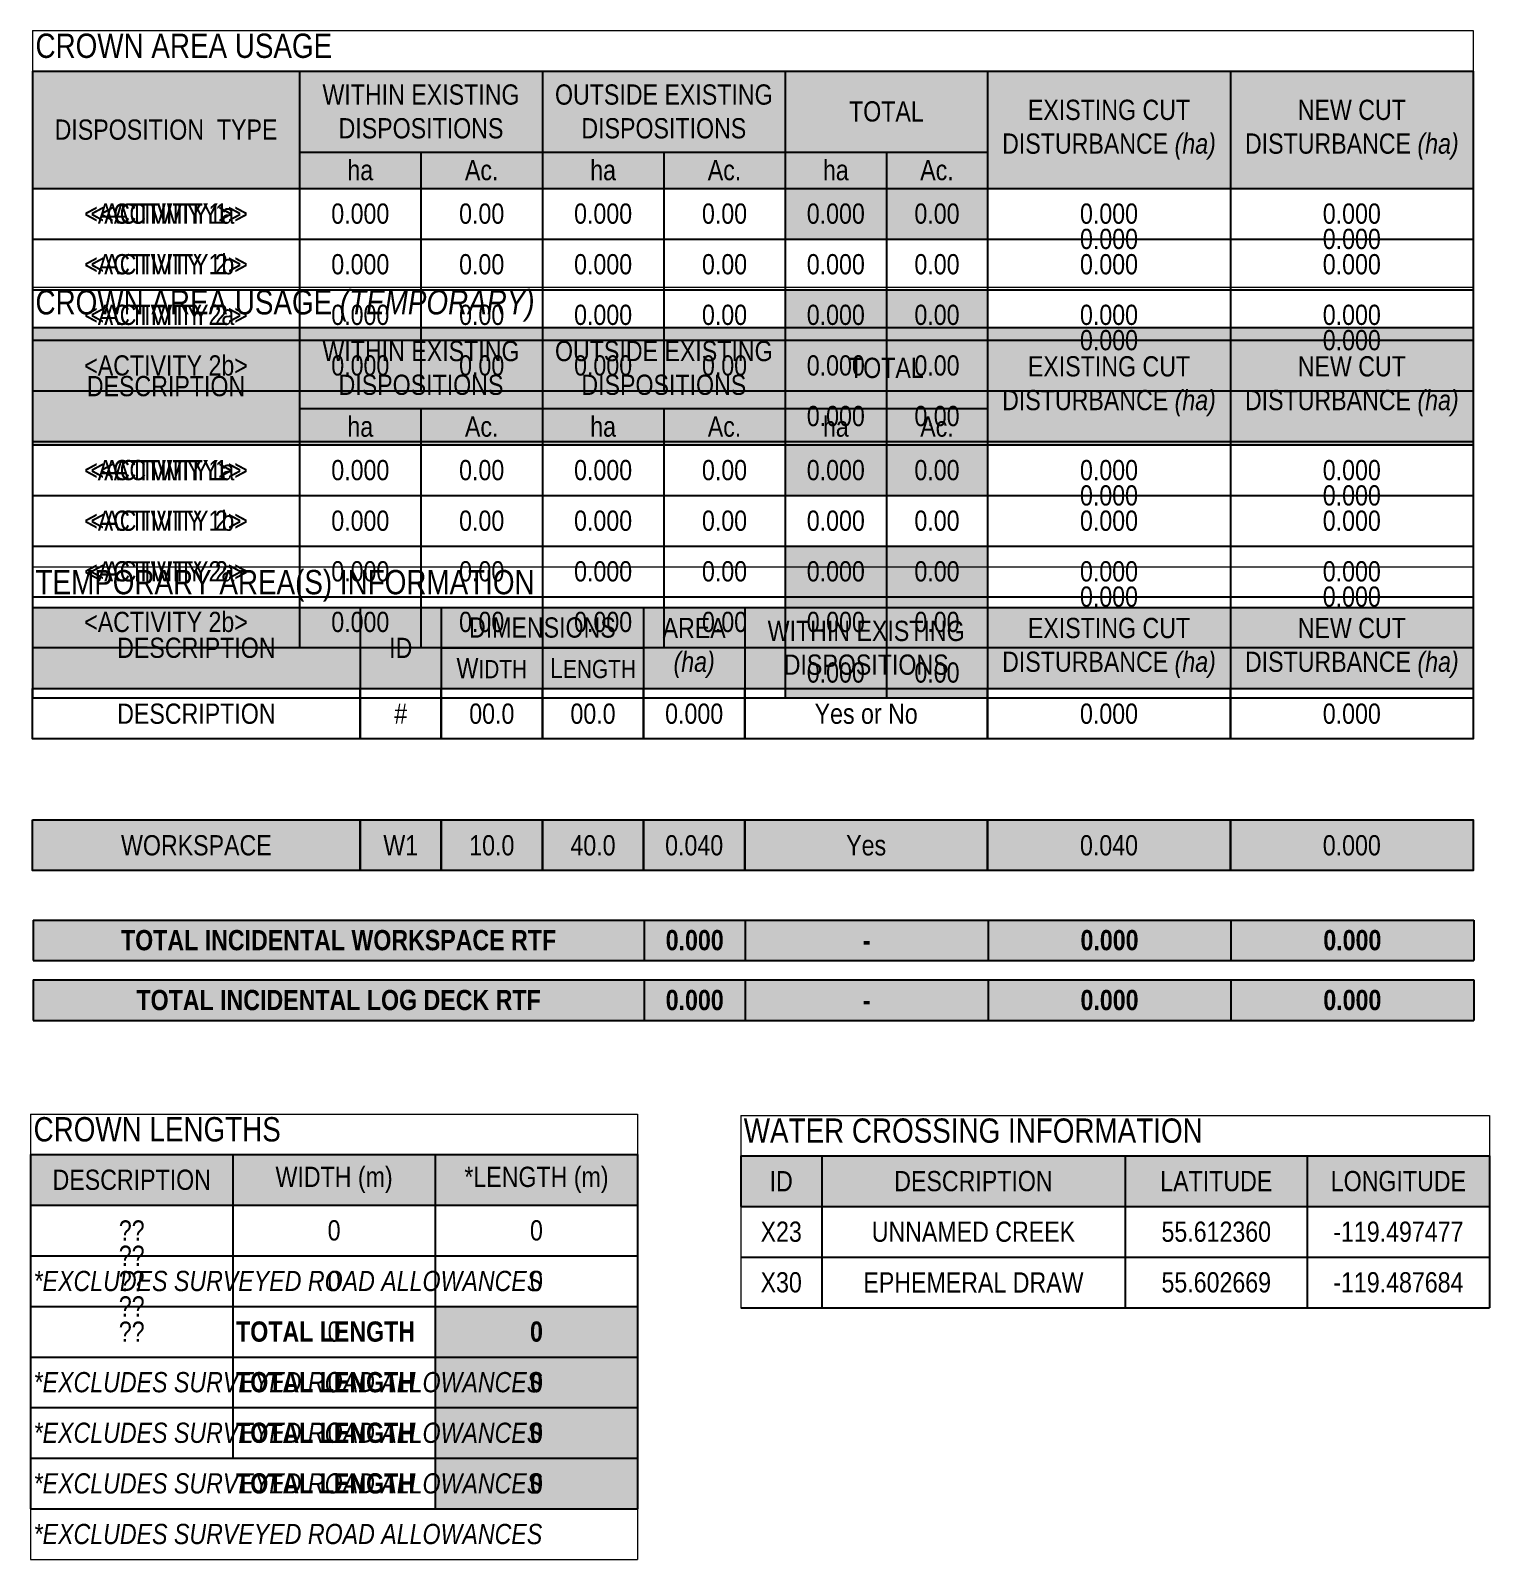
# Model space of a CAD drawing. Extents: x 403018 to 417191, y 6033193 to 6042673.
# Drawn here: x 407211 to 407932, y 6034000 to 6034755 of the extents above; entities that cross this region are included whole.
import ezdxf
from ezdxf.enums import TextEntityAlignment as Align

# ---------------------------------------------------------------- set-up
doc = ezdxf.new("R2010")
doc.units = 0
doc.header["$LTSCALE"] = 5
doc.layers.get('Defpoints').update_dxf_attribs({"color": 9})
doc.layers.add('CG-NOTES', color=7, linetype='Continuous')
doc.layers.add('P-WORKAREA-H', color=111, linetype='Continuous')
doc.styles.add('80', font='ARIALN.TTF', dxfattribs={"height": 10})
doc.styles.add('80L', font='ARIALN.TTF', dxfattribs={"height": 10})
doc.styles.add('BOLD', font='ARIALNB.TTF')

# ---------------------------------------------------------------- blocks, each defined once
blk = doc.blocks.new('*T281')
at = {"layer": 'CG-NOTES', "color": 0, "linetype": 'ByBlock', "lineweight": -2, "transparency": 16777216}
for p, q in [((0, -20), (712, -20)), ((0, -20), (0, -60)), ((162, -20), (162, -60)), ((202, -20), (202, -60)), ((302, -20), (302, -60)), ((352, -20), (352, -60)), ((472, -20), (472, -60)), ((592, -20), (592, -60)), ((712, -20), (712, -60)), ((202, -40), (302, -40)), ((252, -40), (252, -60)), ((0, -60), (712, -60))]:
    blk.add_line(p, q, dxfattribs=at)
at = {"layer": 'CG-NOTES', "color": 254, "transparency": 16777216}
for points in [[(0, -20), (0, -60), (162, -20), (162, -60)], [(162, -20), (162, -60), (202, -20), (202, -60)], [(202, -20), (202, -40), (302, -20), (302, -40)], [(302, -20), (302, -60), (352, -20), (352, -60)], [(352, -20), (352, -60), (472, -20), (472, -60)], [(472, -20), (472, -60), (592, -20), (592, -60)], [(592, -20), (592, -60), (712, -20), (712, -60)], [(202, -40), (202, -60), (252, -40), (252, -60)], [(252, -40), (252, -60), (302, -40), (302, -60)]]:
    blk.add_solid(points, dxfattribs=at)
at = {"layer": 'Defpoints', "color": 8, "linetype": 'ByBlock', "lineweight": 0, "transparency": 16777216}
for p, q in [((0, 0), (712, 0)), ((0, 0), (0, -20)), ((712, 0), (712, -20))]:
    blk.add_line(p, q, dxfattribs=at)
at = {"layer": 'CG-NOTES', "color": 14, "transparency": 16777216, "insert": (1.5, -1.5), "char_height": 12, "width": 709, "attachment_point": 1, "style": '80'}
blk.add_mtext('TEMPORARY AREA(S) INFORMATION', dxfattribs=at)
at = {"layer": 'CG-NOTES', "color": 1, "transparency": 16777216, "char_height": 10, "attachment_point": 5}
for s, insert, width, style in [('DIMENSIONS', (252, -30), 97, '80'), ('AREA {\\fArial Narrow|b0|i1|c0|p34;(ha)}', (327, -40), 47, '80'), ('WITHIN EXISTING DISPOSITIONS', (412, -40), 117, '80'), ('EXISTING CUT DISTURBANCE {\\fArial Narrow|b0|i1|c0|p34;(ha)}', (532, -40), 117, '80'), ('NEW CUT DISTURBANCE {\\fArial Narrow|b0|i1|c0|p34;(ha)}', (652, -40), 117, '80'), ('DESCRIPTION', (81, -40), 159, '80'), ('ID', (182, -40), 37, '80'), ('{\\fArial Narrow|b0|i0|c0|p34;W\\H0.9x;IDTH}', (227, -50), 47, 'BOLD'), ('{\\fArial Narrow|b0|i0|c0|p34;L\\H0.9x;ENGTH}', (277, -50), 47, 'BOLD')]:
    blk.add_mtext(s, dxfattribs=dict(at, insert=insert, width=width, style=style))
blk = doc.blocks.new('*T282')
at = {"layer": 'CG-NOTES', "color": 0, "linetype": 'ByBlock', "lineweight": -2, "transparency": 16777216}
for p, q in [((0, -20), (712, -20)), ((0, -20), (0, -78)), ((132, -20), (132, -78)), ((252, -20), (252, -78)), ((372, -20), (372, -78)), ((472, -20), (472, -78)), ((592, -20), (592, -78)), ((712, -20), (712, -78)), ((132, -60), (472, -60)), ((192, -60), (192, -78)), ((312, -60), (312, -78)), ((422, -60), (422, -78)), ((0, -78), (712, -78))]:
    blk.add_line(p, q, dxfattribs=at)
at = {"layer": 'CG-NOTES', "color": 254, "transparency": 16777216}
for points in [[(0, -20), (0, -78), (132, -20), (132, -78)], [(132, -20), (132, -60), (252, -20), (252, -60)], [(252, -20), (252, -60), (372, -20), (372, -60)], [(372, -20), (372, -60), (472, -20), (472, -60)], [(472, -20), (472, -78), (592, -20), (592, -78)], [(592, -20), (592, -78), (712, -20), (712, -78)], [(132, -60), (132, -78), (192, -60), (192, -78)], [(192, -60), (192, -78), (252, -60), (252, -78)], [(252, -60), (252, -78), (312, -60), (312, -78)], [(312, -60), (312, -78), (372, -60), (372, -78)], [(372, -60), (372, -78), (422, -60), (422, -78)], [(422, -60), (422, -78), (472, -60), (472, -78)]]:
    blk.add_solid(points, dxfattribs=at)
at = {"layer": 'Defpoints', "color": 8, "linetype": 'ByBlock', "lineweight": 0, "transparency": 16777216}
for p, q in [((0, 0), (712, 0)), ((0, 0), (0, -20)), ((712, 0), (712, -20))]:
    blk.add_line(p, q, dxfattribs=at)
at = {"layer": 'CG-NOTES', "color": 14, "transparency": 16777216, "insert": (1.5, -1.5), "char_height": 12, "width": 709, "attachment_point": 1, "style": '80'}
blk.add_mtext('CROWN AREA USAGE', dxfattribs=at)
at = {"layer": 'CG-NOTES', "color": 1, "transparency": 16777216, "char_height": 10, "attachment_point": 5, "style": '80'}
for s, insert, width in [('WITHIN EXISTING DISPOSITIONS', (192, -40), 117), ('OUTSIDE EXISTING DISPOSITIONS', (312, -40), 117), ('TOTAL', (422, -40), 97), ('EXISTING CUT DISTURBANCE {\\fArial Narrow|b0|i1|c0|p34;(ha)}', (532, -49), 117), ('NEW CUT DISTURBANCE {\\fArial Narrow|b0|i1|c0|p34;(ha)}', (652, -49), 117), ('DISPOSITION  TYPE', (66, -49), 129), ('ha', (162, -69), 57), ('Ac.', (222, -69), 57), ('ha', (282, -69), 57), ('Ac.', (342, -69), 57), ('ha', (397, -69), 47), ('Ac.', (447, -69), 47)]:
    blk.add_mtext(s, dxfattribs=dict(at, insert=insert, width=width))
blk = doc.blocks.new('*T468')
at = {"layer": 'CG-NOTES', "color": 0, "linetype": 'ByBlock', "lineweight": -2, "transparency": 16777216}
for p, q in [((0, 0), (712, 0)), ((0, 0), (0, -25)), ((132, 0), (132, -25)), ((192, 0), (192, -25)), ((252, 0), (252, -25)), ((312, 0), (312, -25)), ((372, 0), (372, -25)), ((422, 0), (422, -25)), ((472, 0), (472, -25)), ((592, 0), (592, -25)), ((712, 0), (712, -25)), ((0, -25), (712, -25))]:
    blk.add_line(p, q, dxfattribs=at)
at = {"layer": 'CG-NOTES', "color": 254, "transparency": 16777216}
for points in [[(372, 0), (372, -25), (422, 0), (422, -25)], [(422, 0), (422, -25), (472, 0), (472, -25)]]:
    blk.add_solid(points, dxfattribs=at)
at = {"layer": 'CG-NOTES', "transparency": 16777216, "insert": (66, -12.5), "char_height": 10, "width": 129, "attachment_point": 5, "style": '80'}
blk.add_mtext('<ACTIVITY>', dxfattribs=at)
at = {"layer": 'CG-NOTES', "color": 0, "transparency": 16777216, "char_height": 10, "attachment_point": 5, "style": '80L'}
for s, insert, width in [('0.000', (162, -12.5), 57), ('0.00', (222, -12.5), 57), ('0.000', (282, -12.5), 57), ('0.00', (342, -12.5), 57), ('0.000', (397, -12.5), 47), ('0.00', (447, -12.5), 47), ('0.000', (532, -12.5), 117), ('0.000', (652, -12.5), 117)]:
    blk.add_mtext(s, dxfattribs=dict(at, insert=insert, width=width))
blk = doc.blocks.new('*T469')
at = {"layer": 'CG-NOTES', "color": 0, "linetype": 'ByBlock', "lineweight": -2, "transparency": 16777216}
for p, q in [((0, 0), (712, 0)), ((0, 0), (0, -75)), ((132, 0), (132, -50)), ((192, 0), (192, -50)), ((252, 0), (252, -50)), ((312, 0), (312, -50)), ((372, 0), (372, -75)), ((422, 0), (422, -75)), ((472, 0), (472, -75)), ((592, 0), (592, -50)), ((712, 0), (712, -75)), ((0, -25), (712, -25)), ((0, -50), (712, -50)), ((0, -75), (712, -75))]:
    blk.add_line(p, q, dxfattribs=at)
at = {"layer": 'CG-NOTES', "color": 254, "transparency": 16777216}
for points in [[(372, -50), (372, -75), (422, -50), (422, -75)], [(422, -50), (422, -75), (472, -50), (472, -75)]]:
    blk.add_solid(points, dxfattribs=at)
at = {"layer": 'CG-NOTES', "transparency": 16777216, "char_height": 10, "width": 129, "attachment_point": 5, "style": '80'}
for s, insert in [('<ACTIVITY 1>', (66, -12.5)), ('<ACTIVITY 2>', (66, -37.5))]:
    blk.add_mtext(s, dxfattribs=dict(at, insert=insert))
at = {"layer": 'CG-NOTES', "color": 0, "transparency": 16777216, "char_height": 10, "attachment_point": 5, "style": '80L'}
for s, insert, width in [('0.000', (162, -12.5), 57), ('0.00', (222, -12.5), 57), ('0.000', (282, -12.5), 57), ('0.00', (342, -12.5), 57), ('0.000', (397, -12.5), 47), ('0.00', (447, -12.5), 47), ('0.000', (532, -12.5), 117), ('0.000', (652, -12.5), 117), ('0.000', (162, -37.5), 57), ('0.00', (222, -37.5), 57), ('0.000', (282, -37.5), 57), ('0.00', (342, -37.5), 57), ('0.000', (397, -37.5), 47), ('0.00', (447, -37.5), 47), ('0.000', (532, -37.5), 117), ('0.000', (652, -37.5), 117), ('0.000', (397, -62.5), 47), ('0.00', (447, -62.5), 47)]:
    blk.add_mtext(s, dxfattribs=dict(at, insert=insert, width=width))
blk = doc.blocks.new('*T470')
at = {"layer": 'CG-NOTES', "color": 0, "linetype": 'ByBlock', "lineweight": -2, "transparency": 16777216}
for p, q in [((0, 0), (712, 0)), ((0, 0), (0, -100)), ((132, 0), (132, -75)), ((192, 0), (192, -75)), ((252, 0), (252, -75)), ((312, 0), (312, -75)), ((372, 0), (372, -100)), ((422, 0), (422, -100)), ((472, 0), (472, -100)), ((592, 0), (592, -75)), ((712, 0), (712, -100)), ((0, -25), (472, -25)), ((0, -50), (712, -50)), ((0, -75), (712, -75)), ((0, -100), (712, -100))]:
    blk.add_line(p, q, dxfattribs=at)
at = {"layer": 'CG-NOTES', "color": 254, "transparency": 16777216}
for points in [[(372, -75), (372, -100), (422, -75), (422, -100)], [(422, -75), (422, -100), (472, -75), (472, -100)]]:
    blk.add_solid(points, dxfattribs=at)
at = {"layer": 'CG-NOTES', "transparency": 16777216, "char_height": 10, "width": 129, "attachment_point": 5, "style": '80'}
for s, insert in [('<ACTIVITY 1a>', (66, -12.5)), ('<ACTIVITY 1b>', (66, -37.5)), ('<ACTIVITY 2>', (66, -62.5))]:
    blk.add_mtext(s, dxfattribs=dict(at, insert=insert))
at = {"layer": 'CG-NOTES', "color": 0, "transparency": 16777216, "char_height": 10, "attachment_point": 5, "style": '80L'}
for s, insert, width in [('0.000', (162, -12.5), 57), ('0.00', (222, -12.5), 57), ('0.000', (282, -12.5), 57), ('0.00', (342, -12.5), 57), ('0.000', (397, -12.5), 47), ('0.00', (447, -12.5), 47), ('0.000', (532, -25), 117), ('0.000', (652, -25), 117), ('0.000', (162, -37.5), 57), ('0.00', (222, -37.5), 57), ('0.000', (282, -37.5), 57), ('0.00', (342, -37.5), 57), ('0.000', (397, -37.5), 47), ('0.00', (447, -37.5), 47), ('0.000', (162, -62.5), 57), ('0.00', (222, -62.5), 57), ('0.000', (282, -62.5), 57), ('0.00', (342, -62.5), 57), ('0.000', (397, -62.5), 47), ('0.00', (447, -62.5), 47), ('0.000', (532, -62.5), 117), ('0.000', (652, -62.5), 117), ('0.000', (397, -87.5), 47), ('0.00', (447, -87.5), 47)]:
    blk.add_mtext(s, dxfattribs=dict(at, insert=insert, width=width))
blk = doc.blocks.new('*T471')
at = {"layer": 'CG-NOTES', "color": 0, "linetype": 'ByBlock', "lineweight": -2, "transparency": 16777216}
for p, q in [((0, 0), (712, 0)), ((0, 0), (0, -125)), ((132, 0), (132, -100)), ((192, 0), (192, -100)), ((252, 0), (252, -100)), ((312, 0), (312, -100)), ((372, 0), (372, -125)), ((422, 0), (422, -125)), ((472, 0), (472, -125)), ((592, 0), (592, -100)), ((712, 0), (712, -125)), ((0, -25), (472, -25)), ((0, -50), (712, -50)), ((0, -75), (472, -75)), ((0, -100), (712, -100)), ((0, -125), (712, -125))]:
    blk.add_line(p, q, dxfattribs=at)
at = {"layer": 'CG-NOTES', "color": 254, "transparency": 16777216}
for points in [[(372, -100), (372, -125), (422, -100), (422, -125)], [(422, -100), (422, -125), (472, -100), (472, -125)]]:
    blk.add_solid(points, dxfattribs=at)
at = {"layer": 'CG-NOTES', "transparency": 16777216, "char_height": 10, "width": 129, "attachment_point": 5, "style": '80'}
for s, insert in [('<ACTIVITY 1a>', (66, -12.5)), ('<ACTIVITY 1b>', (66, -37.5)), ('<ACTIVITY 2a>', (66, -62.5)), ('<ACTIVITY 2b>', (66, -87.5))]:
    blk.add_mtext(s, dxfattribs=dict(at, insert=insert))
at = {"layer": 'CG-NOTES', "color": 0, "transparency": 16777216, "char_height": 10, "attachment_point": 5, "style": '80L'}
for s, insert, width in [('0.000', (162, -12.5), 57), ('0.00', (222, -12.5), 57), ('0.000', (282, -12.5), 57), ('0.00', (342, -12.5), 57), ('0.000', (397, -12.5), 47), ('0.00', (447, -12.5), 47), ('0.000', (532, -25), 117), ('0.000', (652, -25), 117), ('0.000', (162, -37.5), 57), ('0.00', (222, -37.5), 57), ('0.000', (282, -37.5), 57), ('0.00', (342, -37.5), 57), ('0.000', (397, -37.5), 47), ('0.00', (447, -37.5), 47), ('0.000', (162, -62.5), 57), ('0.00', (222, -62.5), 57), ('0.000', (282, -62.5), 57), ('0.00', (342, -62.5), 57), ('0.000', (397, -62.5), 47), ('0.00', (447, -62.5), 47), ('0.000', (532, -75), 117), ('0.000', (652, -75), 117), ('0.000', (162, -87.5), 57), ('0.00', (222, -87.5), 57), ('0.000', (282, -87.5), 57), ('0.00', (342, -87.5), 57), ('0.000', (397, -87.5), 47), ('0.00', (447, -87.5), 47), ('0.000', (397, -112.5), 47), ('0.00', (447, -112.5), 47)]:
    blk.add_mtext(s, dxfattribs=dict(at, insert=insert, width=width))
blk = doc.blocks.new('*U467')
for name in ['*T468', '*T469', '*T470', '*T471']:
    blk.add_blockref(name, (0, 0))
blk = doc.blocks.new('*T283')
at = {"layer": 'CG-NOTES', "color": 0, "linetype": 'ByBlock', "lineweight": -2, "transparency": 16777216}
for p, q in [((0, -20), (300, -20)), ((0, -20), (0, -45)), ((100, -20), (100, -45)), ((200, -20), (200, -45)), ((300, -20), (300, -45)), ((0, -45), (300, -45))]:
    blk.add_line(p, q, dxfattribs=at)
at = {"layer": 'CG-NOTES', "color": 254, "transparency": 16777216}
for points in [[(0, -20), (0, -45), (100, -20), (100, -45)], [(100, -20), (100, -45), (200, -20), (200, -45)], [(200, -20), (200, -45), (300, -20), (300, -45)]]:
    blk.add_solid(points, dxfattribs=at)
at = {"layer": 'Defpoints', "color": 8, "linetype": 'ByBlock', "lineweight": 0, "transparency": 16777216}
for p, q in [((0, 0), (300, 0)), ((0, 0), (0, -20)), ((300, 0), (300, -20))]:
    blk.add_line(p, q, dxfattribs=at)
at = {"layer": 'CG-NOTES', "color": 14, "transparency": 16777216, "insert": (1.5, -1.5), "char_height": 12, "width": 297, "attachment_point": 1, "style": '80'}
blk.add_mtext('CROWN LENGTHS', dxfattribs=at)
at = {"layer": 'CG-NOTES', "color": 1, "transparency": 16777216, "char_height": 10, "width": 97, "attachment_point": 5, "style": '80L'}
for s, insert in [('DESCRIPTION', (50, -32.5)), ('WIDTH (m)', (150, -32.5)), ('*LENGTH (m)', (250, -32.5))]:
    blk.add_mtext(s, dxfattribs=dict(at, insert=insert))
blk = doc.blocks.new('*T382')
at = {"layer": 'CG-NOTES', "color": 0, "linetype": 'ByBlock', "lineweight": -2, "transparency": 16777216}
for p, q in [((0, 0), (300, 0)), ((0, 0), (0, -25)), ((100, 0), (100, -25)), ((200, 0), (200, -25)), ((300, 0), (300, -25)), ((0, -25), (300, -25))]:
    blk.add_line(p, q, dxfattribs=at)
at = {"layer": 'Defpoints', "color": 8, "linetype": 'ByBlock', "lineweight": 0, "transparency": 16777216}
for p, q in [((0, -25), (0, -50)), ((300, -25), (300, -50)), ((0, -50), (300, -50))]:
    blk.add_line(p, q, dxfattribs=at)
at = {"layer": 'CG-NOTES', "color": 0, "transparency": 16777216, "char_height": 10, "style": '80L'}
for s, insert, width, attachment_point in [('??', (50, -12.5), 97, 5), ('0', (150, -12.5), 97, 5), ('0', (250, -12.5), 97, 5), ('{\\fArial Narrow|b0|i1|c0|p34;*EXCLUDES SURVEYED ROAD ALLOWANCES}', (1.5, -37.5), 297, 4)]:
    blk.add_mtext(s, dxfattribs=dict(at, insert=insert, width=width, attachment_point=attachment_point))
blk = doc.blocks.new('*T383')
at = {"layer": 'CG-NOTES', "color": 0, "linetype": 'ByBlock', "lineweight": -2, "transparency": 16777216}
for p, q in [((0, 0), (300, 0)), ((0, 0), (0, -75)), ((100, 0), (100, -50)), ((200, 0), (200, -75)), ((300, 0), (300, -75)), ((100, -25), (300, -25)), ((0, -50), (300, -50)), ((0, -75), (300, -75))]:
    blk.add_line(p, q, dxfattribs=at)
at = {"layer": 'CG-NOTES', "color": 254, "transparency": 16777216}
blk.add_solid([(200, -50), (200, -75), (300, -50), (300, -75)], dxfattribs=at)
at = {"layer": 'Defpoints', "color": 8, "linetype": 'ByBlock', "lineweight": 0, "transparency": 16777216}
for p, q in [((0, -75), (0, -100)), ((300, -75), (300, -100)), ((0, -100), (300, -100))]:
    blk.add_line(p, q, dxfattribs=at)
at = {"layer": 'CG-NOTES', "color": 0, "transparency": 16777216, "char_height": 10}
for s, insert, width, attachment_point, style in [('0', (150, -12.5), 97, 5, '80L'), ('0', (250, -12.5), 97, 5, '80L'), ('??', (50, -25), 97, 5, '80L'), ('0', (150, -37.5), 97, 5, '80L'), ('0', (250, -37.5), 97, 5, '80L'), ('TOTAL LENGTH', (190, -62.5), 180, 6, 'BOLD'), ('0', (250, -62.5), 97, 5, 'BOLD'), ('{\\fArial Narrow|b0|i1|c0|p34;*EXCLUDES SURVEYED ROAD ALLOWANCES}', (1.5, -87.5), 297, 4, 'BOLD')]:
    blk.add_mtext(s, dxfattribs=dict(at, insert=insert, width=width, attachment_point=attachment_point, style=style))
blk = doc.blocks.new('*T384')
at = {"layer": 'CG-NOTES', "color": 0, "linetype": 'ByBlock', "lineweight": -2, "transparency": 16777216}
for p, q in [((0, 0), (300, 0)), ((0, 0), (0, -100)), ((100, 0), (100, -75)), ((200, 0), (200, -100)), ((300, 0), (300, -100)), ((100, -25), (300, -25)), ((100, -50), (300, -50)), ((0, -75), (300, -75)), ((0, -100), (300, -100))]:
    blk.add_line(p, q, dxfattribs=at)
at = {"layer": 'CG-NOTES', "color": 254, "transparency": 16777216}
blk.add_solid([(200, -75), (200, -100), (300, -75), (300, -100)], dxfattribs=at)
at = {"layer": 'Defpoints', "color": 8, "linetype": 'ByBlock', "lineweight": 0, "transparency": 16777216}
for p, q in [((0, -100), (0, -125)), ((300, -100), (300, -125)), ((0, -125), (300, -125))]:
    blk.add_line(p, q, dxfattribs=at)
at = {"layer": 'CG-NOTES', "color": 0, "transparency": 16777216, "char_height": 10}
for s, insert, width, attachment_point, style in [('0', (150, -12.5), 97, 5, '80L'), ('0', (250, -12.5), 97, 5, '80L'), ('??', (50, -37.5), 97, 5, '80L'), ('0', (150, -37.5), 97, 5, '80L'), ('0', (250, -37.5), 97, 5, '80L'), ('0', (150, -62.5), 97, 5, '80L'), ('0', (250, -62.5), 97, 5, '80L'), ('TOTAL LENGTH', (190, -87.5), 180, 6, 'BOLD'), ('0', (250, -87.5), 97, 5, 'BOLD'), ('{\\fArial Narrow|b0|i1|c0|p34;*EXCLUDES SURVEYED ROAD ALLOWANCES}', (1.5, -112.5), 297, 4, 'BOLD')]:
    blk.add_mtext(s, dxfattribs=dict(at, insert=insert, width=width, attachment_point=attachment_point, style=style))
blk = doc.blocks.new('*T385')
at = {"layer": 'CG-NOTES', "color": 0, "linetype": 'ByBlock', "lineweight": -2, "transparency": 16777216}
for p, q in [((0, 0), (300, 0)), ((0, 0), (0, -125)), ((100, 0), (100, -100)), ((200, 0), (200, -125)), ((300, 0), (300, -125)), ((100, -25), (300, -25)), ((100, -50), (300, -50)), ((100, -75), (300, -75)), ((0, -100), (300, -100)), ((0, -125), (300, -125))]:
    blk.add_line(p, q, dxfattribs=at)
at = {"layer": 'CG-NOTES', "color": 254, "transparency": 16777216}
blk.add_solid([(200, -100), (200, -125), (300, -100), (300, -125)], dxfattribs=at)
at = {"layer": 'Defpoints', "color": 8, "linetype": 'ByBlock', "lineweight": 0, "transparency": 16777216}
for p, q in [((0, -125), (0, -150)), ((300, -125), (300, -150)), ((0, -150), (300, -150))]:
    blk.add_line(p, q, dxfattribs=at)
at = {"layer": 'CG-NOTES', "color": 0, "transparency": 16777216, "char_height": 10}
for s, insert, width, attachment_point, style in [('0', (150, -12.5), 97, 5, '80L'), ('0', (250, -12.5), 97, 5, '80L'), ('0', (150, -37.5), 97, 5, '80L'), ('0', (250, -37.5), 97, 5, '80L'), ('??', (50, -50), 97, 5, '80L'), ('0', (150, -62.5), 97, 5, '80L'), ('0', (250, -62.5), 97, 5, '80L'), ('0', (150, -87.5), 97, 5, '80L'), ('0', (250, -87.5), 97, 5, '80L'), ('TOTAL LENGTH', (190, -112.5), 180, 6, 'BOLD'), ('0', (250, -112.5), 97, 5, 'BOLD'), ('{\\fArial Narrow|b0|i1|c0|p34;*EXCLUDES SURVEYED ROAD ALLOWANCES}', (1.5, -137.5), 297, 4, 'BOLD')]:
    blk.add_mtext(s, dxfattribs=dict(at, insert=insert, width=width, attachment_point=attachment_point, style=style))
blk = doc.blocks.new('*T386')
at = {"layer": 'CG-NOTES', "color": 0, "linetype": 'ByBlock', "lineweight": -2, "transparency": 16777216}
for p, q in [((0, 0), (300, 0)), ((0, 0), (0, -150)), ((100, 0), (100, -125)), ((200, 0), (200, -150)), ((300, 0), (300, -150)), ((100, -25), (300, -25)), ((100, -50), (300, -50)), ((100, -75), (300, -75)), ((100, -100), (300, -100)), ((0, -125), (300, -125)), ((0, -150), (300, -150))]:
    blk.add_line(p, q, dxfattribs=at)
at = {"layer": 'CG-NOTES', "color": 254, "transparency": 16777216}
blk.add_solid([(200, -125), (200, -150), (300, -125), (300, -150)], dxfattribs=at)
at = {"layer": 'Defpoints', "color": 8, "linetype": 'ByBlock', "lineweight": 0, "transparency": 16777216}
for p, q in [((0, -150), (0, -175)), ((300, -150), (300, -175)), ((0, -175), (300, -175))]:
    blk.add_line(p, q, dxfattribs=at)
at = {"layer": 'CG-NOTES', "color": 0, "transparency": 16777216, "char_height": 10}
for s, insert, width, attachment_point, style in [('0', (150, -12.5), 97, 5, '80L'), ('0', (250, -12.5), 97, 5, '80L'), ('0', (150, -37.5), 97, 5, '80L'), ('0', (250, -37.5), 97, 5, '80L'), ('??', (50, -62.5), 97, 5, '80L'), ('0', (150, -62.5), 97, 5, '80L'), ('0', (250, -62.5), 97, 5, '80L'), ('0', (150, -87.5), 97, 5, '80L'), ('0', (250, -87.5), 97, 5, '80L'), ('0', (150, -112.5), 97, 5, '80L'), ('0', (250, -112.5), 97, 5, '80L'), ('TOTAL LENGTH', (190, -137.5), 180, 6, 'BOLD'), ('0', (250, -137.5), 97, 5, 'BOLD'), ('{\\fArial Narrow|b0|i1|c0|p34;*EXCLUDES SURVEYED ROAD ALLOWANCES}', (1.5, -162.5), 297, 4, 'BOLD')]:
    blk.add_mtext(s, dxfattribs=dict(at, insert=insert, width=width, attachment_point=attachment_point, style=style))
blk = doc.blocks.new('*U381')
for name in ['*T382', '*T383', '*T384', '*T385', '*T386']:
    blk.add_blockref(name, (0, 0))
blk = doc.blocks.new('*U338')
at = {"layer": 'CG-NOTES'}
blk.add_lwpolyline([(-130, 0), (32, 0), (32, -25), (-130, -25)], close=True, dxfattribs=at)
at = {"layer": 'Defpoints', "color": 2, "style": '80L'}
blk.add_text('DESCRIPTION', height=10, dxfattribs=at).set_placement((-49, -12.5), align=Align.MIDDLE_CENTER)
blk = doc.blocks.new('*T333')
at = {"layer": 'CG-NOTES', "color": 0, "linetype": 'ByBlock', "lineweight": -2, "transparency": 16777216}
for p, q in [((0, -20), (712, -20)), ((0, -20), (0, -78)), ((132, -20), (132, -78)), ((252, -20), (252, -78)), ((372, -20), (372, -78)), ((472, -20), (472, -78)), ((592, -20), (592, -78)), ((712, -20), (712, -78)), ((132, -60), (472, -60)), ((192, -60), (192, -78)), ((312, -60), (312, -78)), ((422, -60), (422, -78)), ((0, -78), (712, -78))]:
    blk.add_line(p, q, dxfattribs=at)
at = {"layer": 'CG-NOTES', "color": 254, "transparency": 16777216}
for points in [[(0, -20), (0, -78), (132, -20), (132, -78)], [(132, -20), (132, -60), (252, -20), (252, -60)], [(252, -20), (252, -60), (372, -20), (372, -60)], [(372, -20), (372, -60), (472, -20), (472, -60)], [(472, -20), (472, -78), (592, -20), (592, -78)], [(592, -20), (592, -78), (712, -20), (712, -78)], [(132, -60), (132, -78), (192, -60), (192, -78)], [(192, -60), (192, -78), (252, -60), (252, -78)], [(252, -60), (252, -78), (312, -60), (312, -78)], [(312, -60), (312, -78), (372, -60), (372, -78)], [(372, -60), (372, -78), (422, -60), (422, -78)], [(422, -60), (422, -78), (472, -60), (472, -78)]]:
    blk.add_solid(points, dxfattribs=at)
at = {"layer": 'Defpoints', "color": 8, "linetype": 'ByBlock', "lineweight": 0, "transparency": 16777216}
for p, q in [((0, 0), (712, 0)), ((0, 0), (0, -20)), ((712, 0), (712, -20))]:
    blk.add_line(p, q, dxfattribs=at)
at = {"layer": 'CG-NOTES', "color": 14, "transparency": 16777216, "insert": (1.5, -1.5), "char_height": 12, "width": 709, "attachment_point": 1, "style": '80'}
blk.add_mtext('CROWN AREA USAGE{\\fArial Narrow|b0|i1|c0|p34; (TEMPORARY)}', dxfattribs=at)
at = {"layer": 'CG-NOTES', "color": 1, "transparency": 16777216, "char_height": 10, "attachment_point": 5, "style": '80'}
for s, insert, width in [('WITHIN EXISTING DISPOSITIONS', (192, -40), 117), ('OUTSIDE EXISTING DISPOSITIONS', (312, -40), 117), ('TOTAL', (422, -40), 97), ('EXISTING CUT DISTURBANCE {\\fArial Narrow|b0|i1|c0|p34;(ha)}', (532, -49), 117), ('NEW CUT DISTURBANCE {\\fArial Narrow|b0|i1|c0|p34;(ha)}', (652, -49), 117), ('DESCRIPTION', (66, -49), 129), ('ha', (162, -69), 57), ('Ac.', (222, -69), 57), ('ha', (282, -69), 57), ('Ac.', (342, -69), 57), ('ha', (397, -69), 47), ('Ac.', (447, -69), 47)]:
    blk.add_mtext(s, dxfattribs=dict(at, insert=insert, width=width))
blk = doc.blocks.new('*T339')
at = {"layer": 'CG-NOTES', "color": 0, "linetype": 'ByBlock', "lineweight": -2, "transparency": 16777216}
for p, q in [((0, 0), (712, 0)), ((0, 0), (0, -20)), ((302, 0), (302, -20)), ((352, 0), (352, -20)), ((472, 0), (472, -20)), ((592, 0), (592, -20)), ((712, 0), (712, -20)), ((0, -20), (712, -20))]:
    blk.add_line(p, q, dxfattribs=at)
at = {"layer": 'CG-NOTES', "color": 254, "transparency": 16777216}
for points in [[(0, 0), (0, -20), (302, 0), (302, -20)], [(302, 0), (302, -20), (352, 0), (352, -20)], [(352, 0), (352, -20), (472, 0), (472, -20)], [(472, 0), (472, -20), (592, 0), (592, -20)], [(592, 0), (592, -20), (712, 0), (712, -20)]]:
    blk.add_solid(points, dxfattribs=at)
at = {"layer": 'CG-NOTES', "color": 0, "transparency": 16777216, "char_height": 10, "attachment_point": 5, "style": 'BOLD'}
for s, insert, width in [('TOTAL INCIDENTAL LOG DECK RTF', (151, -10), 299), ('0.000', (327, -10), 47), ('0.000', (532, -10), 117), ('0.000', (652, -10), 117), ('-', (412, -10), 117)]:
    blk.add_mtext(s, dxfattribs=dict(at, insert=insert, width=width))
blk = doc.blocks.new('*T340')
at = {"layer": 'CG-NOTES', "color": 0, "linetype": 'ByBlock', "lineweight": -2, "transparency": 16777216}
for p, q in [((0, 0), (712, 0)), ((0, 0), (0, -20)), ((302, 0), (302, -20)), ((352, 0), (352, -20)), ((472, 0), (472, -20)), ((592, 0), (592, -20)), ((712, 0), (712, -20)), ((0, -20), (712, -20))]:
    blk.add_line(p, q, dxfattribs=at)
at = {"layer": 'CG-NOTES', "color": 254, "transparency": 16777216}
for points in [[(0, 0), (0, -20), (302, 0), (302, -20)], [(302, 0), (302, -20), (352, 0), (352, -20)], [(352, 0), (352, -20), (472, 0), (472, -20)], [(472, 0), (472, -20), (592, 0), (592, -20)], [(592, 0), (592, -20), (712, 0), (712, -20)]]:
    blk.add_solid(points, dxfattribs=at)
at = {"layer": 'CG-NOTES', "color": 0, "transparency": 16777216, "char_height": 10, "attachment_point": 5, "style": 'BOLD'}
for s, insert, width in [('TOTAL INCIDENTAL WORKSPACE RTF', (151, -10), 299), ('0.000', (327, -10), 47), ('0.000', (532, -10), 117), ('0.000', (652, -10), 117), ('-', (412, -10), 117)]:
    blk.add_mtext(s, dxfattribs=dict(at, insert=insert, width=width))
blk = doc.blocks.new('*U472')
at = {"layer": 'CG-NOTES'}
for points in [[(0, 0), (40, 0), (40, -25), (0, -25)], [(40, 0), (90, 0), (90, -25), (40, -25)], [(90, 0), (140, 0), (140, -25), (90, -25)], [(140, 0), (190, 0), (190, -25), (140, -25)], [(190, 0), (310, 0), (310, -25), (190, -25)], [(310, 0), (430, 0), (430, -25), (310, -25)], [(430, 0), (550, 0), (550, -25), (430, -25)]]:
    blk.add_lwpolyline(points, close=True, dxfattribs=at)
at = {"layer": 'CG-NOTES', "style": '80L'}
for tag, p in [('ID', (20, -12.5)), ('WIDTH', (65, -12.5)), ('LENGTH', (115, -12.5)), ('HA', (165, -12.5)), ('NO-0.000', (250, -12.5)), ('EXIST', (370, -12.5)), ('NEW', (490, -12.5))]:
    blk.add_attdef(tag, text='', height=10, dxfattribs=at).set_placement(p, align=Align.MIDDLE_CENTER)
blk = doc.blocks.new('*T347')
at = {"layer": 'CG-NOTES', "color": 0, "linetype": 'ByBlock', "lineweight": -2, "transparency": 16777216}
for p, q in [((0, -20), (370, -20)), ((0, -20), (0, -45)), ((40, -20), (40, -45)), ((190, -20), (190, -45)), ((280, -20), (280, -45)), ((370, -20), (370, -45)), ((0, -45), (370, -45))]:
    blk.add_line(p, q, dxfattribs=at)
at = {"layer": 'CG-NOTES', "color": 254, "transparency": 16777216}
for points in [[(0, -20), (0, -45), (40, -20), (40, -45)], [(40, -20), (40, -45), (190, -20), (190, -45)], [(190, -20), (190, -45), (280, -20), (280, -45)], [(280, -20), (280, -45), (370, -20), (370, -45)]]:
    blk.add_solid(points, dxfattribs=at)
at = {"layer": 'Defpoints', "color": 8, "linetype": 'ByBlock', "lineweight": 0, "transparency": 16777216}
for p, q in [((0, 0), (370, 0)), ((0, 0), (0, -20)), ((370, 0), (370, -20))]:
    blk.add_line(p, q, dxfattribs=at)
at = {"layer": 'CG-NOTES', "color": 0, "transparency": 16777216, "insert": (1.5, -1.5), "char_height": 12, "width": 367, "attachment_point": 1, "style": 'BOLD'}
blk.add_mtext('{\\fArial Narrow|b0|i0|c0|p34;\\C14;WATER CROSSING INFORMATION}', dxfattribs=at)
at = {"layer": 'CG-NOTES', "color": 1, "transparency": 16777216, "char_height": 10, "attachment_point": 5, "style": '80'}
for s, insert, width in [('ID', (20, -32.5), 37), ('DESCRIPTION', (115, -32.5), 147), ('LATITUDE', (235, -32.5), 87), ('LONGITUDE', (325, -32.5), 87)]:
    blk.add_mtext(s, dxfattribs=dict(at, insert=insert, width=width))
blk = doc.blocks.new('*T348')
at = {"layer": 'CG-NOTES', "linetype": 'ByBlock', "lineweight": -2, "transparency": 16777216}
for p, q in [((0, 0), (370, 0)), ((0, -25), (370, -25))]:
    blk.add_line(p, q, dxfattribs=at)
at = {"layer": 'CG-NOTES', "linetype": 'ByBlock', "lineweight": 15, "transparency": 16777216}
blk.add_line((0, 0), (0, -50), dxfattribs=at)
at = {"layer": 'CG-NOTES', "color": 0, "linetype": 'ByBlock', "lineweight": -2, "transparency": 16777216}
for p, q in [((40, 0), (40, -50)), ((190, 0), (190, -50)), ((280, 0), (280, -50)), ((370, 0), (370, -50)), ((0, -50), (370, -50))]:
    blk.add_line(p, q, dxfattribs=at)
at = {"layer": 'CG-NOTES', "color": 0, "transparency": 16777216, "char_height": 10, "attachment_point": 5, "style": '80'}
for s, insert, width in [('{\\fArial Narrow|b0|i0|c0;X23', (20, -12.5), 37), ('{\\fArial Narrow|b0|i0|c0;UNNAMED CREEK', (115, -12.5), 147), ('{\\fArial Narrow|b0|i0|c0;55.612360', (235, -12.5), 87), ('{\\fArial Narrow|b0|i0|c0;-119.497477', (325, -12.5), 87), ('{\\fArial Narrow|b0|i0|c0;X30', (20, -37.5), 37), ('{\\fArial Narrow|b0|i0|c0;EPHEMERAL DRAW', (115, -37.5), 147), ('{\\fArial Narrow|b0|i0|c0;55.602669', (235, -37.5), 87), ('{\\fArial Narrow|b0|i0|c0;-119.487684', (325, -37.5), 87)]:
    blk.add_mtext(s, dxfattribs=dict(at, insert=insert, width=width))
blk = doc.blocks.new('*U375')
at = {"layer": 'CG-NOTES'}
blk.add_lwpolyline([(-130, 0), (32, 0), (32, -25), (-130, -25)], close=True, dxfattribs=at)
at = {"layer": 'CG-NOTES', "color": 4, "style": '80L'}
blk.add_text('WORKSPACE', height=10, dxfattribs=at).set_placement((-49, -12.5), align=Align.MIDDLE_CENTER)

msp = doc.modelspace()

# ---------------------------------------------------------------- hatches: boundary and pattern name
at = {"layer": 'P-WORKAREA-H'}
h = msp.add_hatch(color=256, dxfattribs=at)
h.dxf.hatch_style = 1
h.paths.add_polyline_path([(407212.147, 6034364.957), (407924.147, 6034364.957), (407924.147, 6034339.957), (407212.147, 6034339.957)])

# ---------------------------------------------------------------- block references
for name, p in [('*T282', (407212.147, 6034754.94)), ('*T333', (407212.147, 6034628.229)), ('*T281', (407212.147, 6034489.963)), ('*T340', (407212.414, 6034315.521)), ('*T339', (407212.414, 6034285.93)), ('*T283', (407211.206, 6034219.644)), ('*T347', (407562.16, 6034218.983)), ('*T348', (407562.16, 6034173.983))]:
    msp.add_blockref(name, p)
at = {"layer": 'CG-NOTES'}
for name, p in [('*U467', (407212.147, 6034676.94)), ('*U467', (407212.147, 6034550.229)), ('*U338', (407342.147, 6034429.963)), ('*U375', (407342.147, 6034364.957)), ('*U381', (407211.206, 6034174.644))]:
    msp.add_blockref(name, p, dxfattribs=at)
ref = msp.add_blockref('*U472', (407374.147, 6034429.963), dxfattribs=at)
ref.add_attrib('ID', '#', dxfattribs={"height": 10, "style": '80L'}).set_placement((407394.147, 6034417.463), align=Align.MIDDLE_CENTER)
ref.add_attrib('WIDTH', '00.0', dxfattribs={"height": 10, "style": '80L'}).set_placement((407439.147, 6034417.463), align=Align.MIDDLE_CENTER)
ref.add_attrib('LENGTH', '00.0', dxfattribs={"height": 10, "style": '80L'}).set_placement((407489.147, 6034417.463), align=Align.MIDDLE_CENTER)
ref.add_attrib('HA', '0.000', dxfattribs={"height": 10, "style": '80L'}).set_placement((407539.147, 6034417.463), align=Align.MIDDLE_CENTER)
ref.add_attrib('YES-NO', 'Yes or No', dxfattribs={"height": 10, "style": '80L'}).set_placement((407624.147, 6034417.463), align=Align.MIDDLE_CENTER)
ref.add_attrib('EXIST', '0.000', dxfattribs={"height": 10, "style": '80L'}).set_placement((407744.147, 6034417.463), align=Align.MIDDLE_CENTER)
ref.add_attrib('NEW', '0.000', dxfattribs={"height": 10, "style": '80L'}).set_placement((407864.147, 6034417.463), align=Align.MIDDLE_CENTER)
ref = msp.add_blockref('*U472', (407374.147, 6034364.957), dxfattribs=at)
ref.add_attrib('ID', 'W1', dxfattribs={"height": 10, "style": '80L'}).set_placement((407394.147, 6034352.457), align=Align.MIDDLE_CENTER)
ref.add_attrib('WIDTH', '10.0', dxfattribs={"height": 10, "style": '80L'}).set_placement((407439.147, 6034352.457), align=Align.MIDDLE_CENTER)
ref.add_attrib('LENGTH', '40.0', dxfattribs={"height": 10, "style": '80L'}).set_placement((407489.147, 6034352.457), align=Align.MIDDLE_CENTER)
ref.add_attrib('HA', '0.040', dxfattribs={"height": 10, "style": '80L'}).set_placement((407539.147, 6034352.457), align=Align.MIDDLE_CENTER)
ref.add_attrib('YES-NO', 'Yes', dxfattribs={"height": 10, "style": '80L'}).set_placement((407624.147, 6034352.457), align=Align.MIDDLE_CENTER)
ref.add_attrib('EXIST', '0.040', dxfattribs={"height": 10, "style": '80L'}).set_placement((407744.147, 6034352.457), align=Align.MIDDLE_CENTER)
ref.add_attrib('NEW', '0.000', dxfattribs={"height": 10, "style": '80L'}).set_placement((407864.147, 6034352.457), align=Align.MIDDLE_CENTER)

doc.saveas('drawing.dxf')
